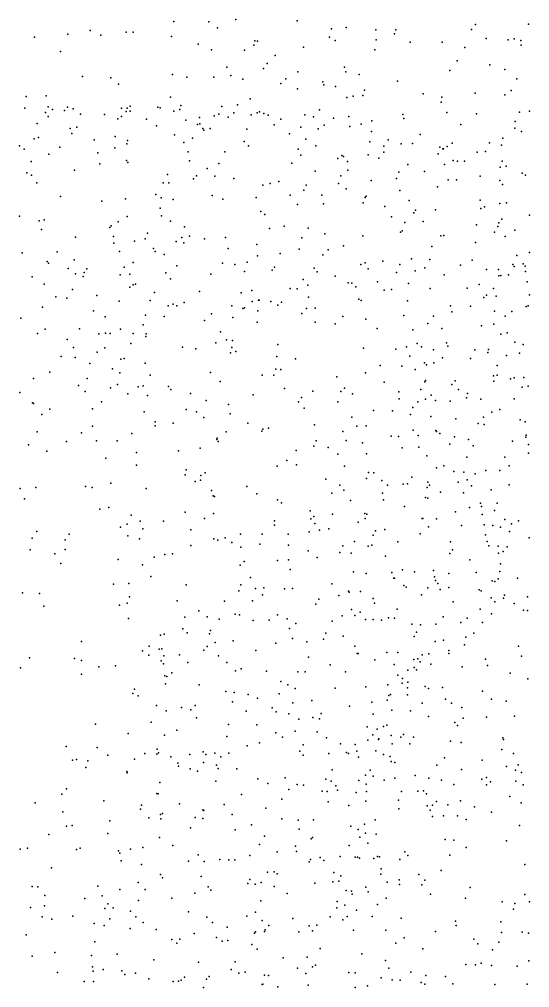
# Model space of a CAD drawing. Header units: metres. Extents: x -25 to 25, y -27.7 to 27.8.
# Drawn here: x -2.621 to -1.915, y -2.67 to -1.33 of the extents above; entities that cross this region are included whole.
import ezdxf

# ---------------------------------------------------------------- set-up
doc = ezdxf.new("R2010")
doc.units = ezdxf.units.M

msp = doc.modelspace()

# ---------------------------------------------------------------- linework, layer by layer
for p in [(-2.4073, -1.3327, 23.7516), (-2.3587, -1.3333, 4.2593), (-2.3214, -1.3297, 12.5237), (-2.2365, -1.3318, 27.7427), (-1.99, -1.337, 23.4927), (-1.9166, -1.3365, 13.2199), (-2.5539, -1.3502, 12.2803), (-2.5229, -1.3452, 11.0322), (-2.5082, -1.3515, -14.6341), (-2.4731, -1.3474, 23.8109), (-2.4636, -1.3474, -5.263), (-2.4104, -1.3532, 2.1156), (-2.3469, -1.3413, 27.808), (-2.1891, -1.3428, 12.7426), (-2.1689, -1.3409, -11.3046), (-2.1277, -1.3442, -11.3649), (-2.1019, -1.3495, 27.6407), (-2.1001, -1.3443, 3.845), (-1.9955, -1.3435, -4.9152), (-2.6001, -1.3543, -5.2934), (-2.3737, -1.3638, 10.9071), (-2.2967, -1.3653, -10.5632), (-2.2951, -1.3594, 23.6755), (-2.2914, -1.3599, 10.8381), (-2.192, -1.3542, -10.3098), (-2.1838, -1.3589, 23.616), (-2.1273, -1.358, 10.7134), (-2.0801, -1.3614, 23.5478), (-2.0359, -1.3611, -10.0831), (-1.975, -1.356, 27.573), (-1.9448, -1.3578, -14.5659), (-1.9361, -1.3565, 2.8684), (-1.9269, -1.3589, -11.5826), (-1.9267, -1.3654, -9.3821), (-2.564, -1.3741, -9.5059), (-2.355, -1.3718, -5.2497), (-2.3095, -1.3724, -10.6379), (-2.2669, -1.3798, -10.4338), (-2.2279, -1.3684, -5.1512), (-2.1292, -1.3717, -10.2043), (-2.0044, -1.3687, -9.3696), (-2.278, -1.3906, -9.4083), (-2.0154, -1.387, 13.0965), (-1.9698, -1.3924, -11.5249), (-2.4092, -1.4059, -9.4385), (-2.3341, -1.3958, -10.8267), (-2.283, -1.3978, -11.0423), (-2.2357, -1.4023, 12.6142), (-2.1713, -1.3957, -9.375), (-2.1692, -1.4021, 2.2811), (-2.1508, -1.4059, -5.1173), (-2.0254, -1.4003, -11.4626), (-1.9493, -1.3989, -4.9061), (-2.5336, -1.4087, 23.8589), (-2.4943, -1.4104, -5.3316), (-2.4839, -1.4193, 27.856), (-2.3892, -1.4099, -5.3088), (-2.3517, -1.4098, -10.7433), (-2.3286, -1.4072, -10.901), (-2.3118, -1.4125, 4.1166), (-2.2591, -1.4183, -10.3512), (-2.2524, -1.4121, -5.2041), (-2.2012, -1.416, 10.7789), (-2.0978, -1.4151, 12.9123), (-1.9327, -1.4119, 27.5178), (-2.2359, -1.4259, -11.1612), (-2.1996, -1.4204, 4.4105), (-2.1834, -1.4228, 12.6837), (-2.1432, -1.4275, -14.6138), (-2.062, -1.4328, -11.4058), (-1.9904, -1.4317, 2.4766), (-1.9406, -1.4283, 4.6852), (-2.6114, -1.4364, 11.2046), (-2.5841, -1.4357, 12.1886), (-2.4117, -1.4375, 10.9759), (-2.3014, -1.4396, -10.4207), (-2.1679, -1.4377, 27.6386), (-2.1592, -1.436, -10.1753), (-2.1458, -1.435, 12.7776), (-2.0374, -1.4444, 23.9716), (-2.0364, -1.4372, -5.014), (-1.9491, -1.4342, 13.1321), (-2.6134, -1.4527, -3.8747), (-2.585, -1.4586, -3.9799), (-2.5811, -1.4509, 27.8943), (-2.575, -1.4543, -3.6985), (-2.5585, -1.4558, -3.6101), (-2.5545, -1.4514, -3.8263), (-2.5464, -1.4535, 11.1157), (-2.4797, -1.4527, -3.6166), (-2.473, -1.457, -3.9084), (-2.4717, -1.4528, -3.816), (-2.4679, -1.4496, -9.4524), (-2.4678, -1.4566, 12.2879), (-2.4295, -1.4511, -3.7423), (-2.4261, -1.4523, -3.556), (-2.4074, -1.4568, -3.8785), (-2.3988, -1.4542, -3.4486), (-2.3976, -1.449, -3.6657), (-2.341, -1.4505, 12.4173), (-2.3242, -1.4591, 27.7395), (-2.3192, -1.4481, 23.7305), (-2.2918, -1.4591, -3.6883), (-2.2888, -1.4575, -3.5874), (-2.2827, -1.4599, -3.4591), (-2.2055, -1.4547, -10.2263), (-2.0296, -1.4585, 23.5987), (-1.9886, -1.4602, -9.9539), (-1.929, -1.4581, -9.9046), (-1.9149, -1.4569, -11.5404), (-2.581, -1.4642, -4.0655), (-2.5365, -1.461, -3.503), (-2.5033, -1.4615, -23.3822), (-2.4849, -1.4672, -4.0267), (-2.4797, -1.4639, -3.4033), (-2.445, -1.4676, -3.3296), (-2.3908, -1.4692, 23.7883), (-2.3719, -1.4656, -3.3147), (-2.3515, -1.4631, 10.9231), (-2.3448, -1.4607, -10.5027), (-2.332, -1.4652, -3.864), (-2.3003, -1.4616, -3.7746), (-2.2767, -1.4623, -21.0068), (-2.259, -1.4678, -3.3586), (-2.226, -1.4618, 4.2583), (-2.214, -1.4645, -3.4342), (-2.1861, -1.4665, -3.5262), (-2.1652, -1.464, 4.0523), (-2.1331, -1.4699, 10.7377), (-2.0903, -1.4615, -9.3565), (-2.0891, -1.4668, -20.9059), (-1.9349, -1.4711, 10.5538), (-2.5964, -1.4739, -3.3986), (-2.5509, -1.4806, -5.3744), (-2.5415, -1.4791, -3.295), (-2.4311, -1.4771, -4.0792), (-2.3747, -1.4753, -3.2102), (-2.3715, -1.4743, -4.0005), (-2.3669, -1.4805, -10.586), (-2.3658, -1.483, -5.323), (-2.3571, -1.4808, -10.9018), (-2.3063, -1.4816, -3.1939), (-2.2683, -1.4756, -10.2998), (-2.2314, -1.4789, 23.914), (-2.2076, -1.4812, -3.8372), (-2.1993, -1.476, -11.2136), (-2.1638, -1.478, -3.7155), (-2.148, -1.4748, -3.4117), (-2.1335, -1.4847, -3.3266), (-2.0103, -1.4754, -11.4435), (-1.9356, -1.4802, 23.5685), (-1.9262, -1.4848, 27.4634), (-2.6004, -1.4952, -4.2249), (-2.5946, -1.4933, 23.8263), (-2.5486, -1.4878, -4.1716), (-2.5174, -1.4965, 12.2131), (-2.4883, -1.492, -3.1531), (-2.4714, -1.4975, -4.187), (-2.4063, -1.4893, -9.4215), (-2.3933, -1.5003, -3.0454), (-2.3815, -1.4941, -10.6658), (-2.31, -1.4986, -3.0935), (-2.2471, -1.4879, 12.5269), (-2.2248, -1.4953, -3.9663), (-2.1359, -1.499, -3.8435), (-2.1106, -1.4962, -3.2433), (-2.0663, -1.4891, 27.5373), (-1.9521, -1.494, -4.9407), (-2.6206, -1.5045, 12.0589), (-2.6144, -1.5091, -3.1161), (-2.565, -1.5064, 11.2002), (-2.4888, -1.5077, 11.0872), (-2.4723, -1.5019, -3.0805), (-2.3873, -1.5131, -10.7859), (-2.3367, -1.5129, -10.9948), (-2.3037, -1.5047, -5.2772), (-2.235, -1.5092, 23.7163), (-2.2109, -1.5046, -3.0927), (-2.1167, -1.5051, -10.0703), (-2.1167, -1.5133, 23.659), (-2.0927, -1.5019, -5.0707), (-2.0768, -1.5017, 12.8547), (-2.0392, -1.5064, 12.9315), (-2.0352, -1.5087, -3.6748), (-2.0342, -1.5088, -5.0046), (-2.0288, -1.5056, -3.3531), (-2.022, -1.5011, -3.4802), (-1.9877, -1.5136, -3.5517), (-1.976, -1.5125, -3.4121), (-1.9706, -1.5007, -16.6953), (-1.954, -1.5038, -11.49), (-2.6048, -1.5265, 17.9119), (-2.5801, -1.5162, -9.4787), (-2.5126, -1.5145, 27.8261), (-2.4726, -1.5249, -2.9558), (-2.3857, -1.5254, -2.9332), (-2.2313, -1.5177, -27.3341), (-2.1802, -1.5221, -10.1479), (-2.1749, -1.5182, -4.0422), (-2.1726, -1.5193, 12.6066), (-2.1669, -1.5265, -3.0002), (-2.1382, -1.517, -11.3076), (-2.1234, -1.5218, -3.0937), (-2.0414, -1.5158, -9.3527), (-2.0209, -1.5251, -3.7633), (-2.0147, -1.5259, 10.6289), (-2.0052, -1.5258, 27.4708), (-1.9528, -1.5259, 13.0505), (-2.5445, -1.5382, -4.332), (-2.5096, -1.5296, 23.8579), (-2.471, -1.528, -5.3675), (-2.3613, -1.5362, -10.459), (-2.3449, -1.5292, -4.248), (-2.2438, -1.5287, -4.1579), (-2.2119, -1.5396, -5.1915), (-2.1667, -1.5383, -4.1222), (-2.0833, -1.5307, -16.157), (-2.0603, -1.5401, -11.379), (-2.0329, -1.5305, -3.1586), (-1.9558, -1.5344, -9.8921), (-1.9474, -1.533, -3.2994), (-2.6108, -1.5422, 1.7681), (-2.6043, -1.5454, -2.9), (-2.4162, -1.5442, -10.7293), (-2.38, -1.5506, -4.3276), (-2.3757, -1.5461, -10.9365), (-2.3507, -1.5468, 12.3449), (-2.3243, -1.5501, -14.7511), (-2.262, -1.5541, -2.8877), (-2.1762, -1.5463, 27.5637), (-2.1341, -1.5528, -5.1096), (-2.0992, -1.55, -4.0596), (-2.096, -1.5412, -3.0307), (-2.0277, -1.5516, -9.9543), (-2.016, -1.5516, -14.7259), (-1.9835, -1.5465, 4.3397), (-1.9561, -1.5526, -3.7835), (-1.9253, -1.5425, -3.5893), (-1.9205, -1.5451, 4.0661), (-2.597, -1.5559, 27.8446), (-2.4219, -1.5561, 12.2634), (-2.4141, -1.556, -27.2299), (-2.2843, -1.5591, -11.1223), (-2.2738, -1.557, -4.2953), (-2.2272, -1.5659, 12.488), (-2.224, -1.559, -11.2026), (-2.1792, -1.5569, -4.2158), (-2.1687, -1.5642, 2.1118), (-2.0943, -1.5667, 27.4894), (-2.0422, -1.5613, -4.007), (-1.9524, -1.5584, -3.1323), (-2.564, -1.5746, -2.768), (-2.474, -1.578, -2.7453), (-2.4323, -1.5719, 23.8727), (-2.4248, -1.5765, -4.3848), (-2.4082, -1.5789, -10.5353), (-2.3543, -1.5736, 27.6895), (-2.3394, -1.5784, -11.0325), (-2.2933, -1.5762, -9.3436), (-2.2462, -1.5729, -10.2048), (-2.2025, -1.5731, -2.8428), (-2.1427, -1.5764, -10.067), (-2.1413, -1.5745, -9.316), (-2.0817, -1.5805, -2.911), (-1.9835, -1.58, -3.0006), (-2.5067, -1.5814, -9.4291), (-2.4263, -1.5909, 11.0729), (-2.2363, -1.5859, -2.7822), (-2.2, -1.5851, -4.3201), (-2.1452, -1.5838, -4.2735), (-2.1153, -1.5887, -16.5007), (-2.073, -1.5937, 12.7447), (-2.0453, -1.5931, -4.1515), (-1.9826, -1.5913, -4.9717), (-1.9774, -1.5893, 12.9353), (-1.9561, -1.5843, 2.2841), (-1.947, -1.5834, -3.9233), (-2.621, -1.6022, -9.4639), (-2.5866, -1.6071, 11.9672), (-2.4717, -1.6026, -4.4382), (-2.4241, -1.6015, -10.8357), (-2.287, -1.5954, 12.3845), (-2.2811, -1.5998, 10.901), (-2.106, -1.603, -2.8318), (-2.0752, -1.5976, -9.3308), (-1.9536, -1.6063, 24.0057), (-1.915, -1.6007, 10.5447), (-2.5937, -1.6087, -2.6525), (-2.5904, -1.6206, 11.4085), (-2.4956, -1.6177, 12.0997), (-2.4939, -1.6156, 17.8245), (-2.4843, -1.6099, -2.643), (-2.4117, -1.6091, -2.6383), (-2.3926, -1.617, -9.378), (-2.275, -1.619, 27.5919), (-2.2548, -1.6158, -2.6855), (-2.2215, -1.6187, -4.4062), (-2.0875, -1.611, 23.6917), (-2.0622, -1.6095, -4.2514), (-1.9883, -1.614, -22.5838), (-1.9587, -1.6165, -9.3479), (-1.9577, -1.6111, 23.6473), (-2.5431, -1.631, -2.5723), (-2.4908, -1.6302, -5.3889), (-2.447, -1.6334, -4.4973), (-2.4438, -1.6257, 17.9887), (-2.3962, -1.6314, 23.835), (-2.3856, -1.6297, -5.3558), (-2.3646, -1.6334, -4.4839), (-2.3358, -1.6316, -10.2922), (-2.2299, -1.6318, -9.2968), (-2.1984, -1.6263, 10.8242), (-2.1455, -1.6293, -4.3931), (-2.0934, -1.6242, -4.3338), (-2.0911, -1.6222, -9.9884), (-2.0376, -1.6291, -2.8382), (-2.0335, -1.629, -9.9254), (-1.9633, -1.6244, -4.1549), (-1.9488, -1.6304, -2.9224), (-1.9355, -1.6215, -11.465), (-2.4905, -1.6392, 11.2097), (-2.4618, -1.6367, -10.6737), (-2.4353, -1.6468, -10.4998), (-2.4038, -1.637, -2.545), (-2.3936, -1.6391, -10.9805), (-2.3321, -1.647, 12.2767), (-2.2923, -1.6412, -11.1505), (-2.2337, -1.6478, -2.6181), (-2.1725, -1.6433, -2.6675), (-2.0501, -1.644, -11.369), (-1.9897, -1.6383, -4.2601), (-2.6169, -1.653, 11.5965), (-2.5685, -1.6512, -4.5282), (-2.4826, -1.6508, 1.891), (-2.4331, -1.6508, -10.9023), (-2.4208, -1.6552, 12.1542), (-2.2915, -1.657, -4.5152), (-2.2599, -1.6536, -10.1709), (-2.201, -1.6555, 27.5009), (-2.1938, -1.6484, -4.4719), (-2.0785, -1.6609, -4.4337), (-1.9324, -1.6563, 5.6019), (-1.915, -1.6524, 12.4614), (-2.5824, -1.6648, 11.8358), (-2.5808, -1.6673, -2.4089), (-2.5535, -1.6744, 23.8816), (-2.545, -1.6624, 11.3362), (-2.4758, -1.6726, -9.3876), (-2.4633, -1.6662, -4.5619), (-2.403, -1.6707, -2.3759), (-2.3398, -1.6671, 27.6182), (-2.3229, -1.6688, -9.325), (-2.3056, -1.6657, -2.4871), (-2.2678, -1.6726, -5.1818), (-2.2129, -1.6739, -2.5158), (-2.1483, -1.6688, -4.5327), (-2.1426, -1.6666, -5.0654), (-2.1383, -1.6747, -14.8892), (-2.1181, -1.6641, 27.4129), (-2.0946, -1.6687, -2.666), (-2.0598, -1.6737, -4.514), (-2.0531, -1.6618, 12.6352), (-2.0106, -1.6699, 12.7156), (-1.9944, -1.6629, -9.865), (-1.9382, -1.6688, -4.3508), (-1.9361, -1.6715, -4.9282), (-1.9238, -1.6678, 12.8872), (-1.9211, -1.6714, -9.4101), (-2.6035, -1.6859, -4.5813), (-2.5435, -1.6817, -9.4071), (-2.5325, -1.6856, 27.744), (-2.5311, -1.68, -2.3288), (-2.5275, -1.6751, 11.9429), (-2.4817, -1.683, 12.0209), (-2.468, -1.6822, -10.6003), (-2.4184, -1.6805, 27.6655), (-2.3559, -1.6821, -4.5977), (-2.3093, -1.6788, -2.4005), (-2.2712, -1.6768, 1.9665), (-2.2088, -1.6791, 12.3822), (-2.1841, -1.6852, -11.2682), (-2.0991, -1.6799, -11.3325), (-2.0733, -1.6776, -4.9658), (-2.0332, -1.683, 10.6658), (-1.9746, -1.6757, -2.7684), (-1.9578, -1.676, -4.4502), (-1.9575, -1.6846, -4.8591), (-1.9547, -1.6843, 5.6813), (-1.944, -1.6834, 5.5008), (-1.9206, -1.6785, 5.8899), (-2.5865, -1.6963, -5.4059), (-2.4683, -1.7004, -5.3679), (-2.4637, -1.697, -2.2445), (-2.4602, -1.6961, -10.8467), (-2.4119, -1.6887, 11.1185), (-2.2281, -1.6896, -4.6253), (-2.2218, -1.6973, 23.7824), (-2.1661, -1.6942, -20.9039), (-2.1611, -1.6948, -2.4726), (-2.1553, -1.6999, -4.9387), (-2.1253, -1.6928, 10.7655), (-2.0825, -1.6951, -4.6417), (-2.0014, -1.7015, -4.7787), (-1.9847, -1.6967, -4.6526), (-1.9183, -1.6928, -4.531), (-2.5707, -1.7137, 11.6886), (-2.5474, -1.7034, -4.6289), (-2.5137, -1.712, -2.1727), (-2.434, -1.7076, -5.3035), (-2.3719, -1.7061, -2.2202), (-2.314, -1.7083, -4.675), (-2.2993, -1.7047, -5.1044), (-2.2464, -1.7023, -2.3367), (-2.2366, -1.7028, 10.8781), (-2.2207, -1.7143, -4.7777), (-2.116, -1.7043, -4.8714), (-2.106, -1.7035, -4.7503), (-2.0524, -1.702, -2.6023), (-1.9781, -1.7145, -22.2223), (-1.9748, -1.7113, -9.3696), (-1.9648, -1.7021, 5.7571), (-1.9612, -1.7129, 5.4354), (-1.9151, -1.7107, -4.7102), (-2.5891, -1.7281, -2.1251), (-2.5551, -1.7157, -14.906), (-2.4829, -1.7197, -4.6778), (-2.4401, -1.7188, -10.9394), (-2.4152, -1.7259, 23.8519), (-2.408, -1.7239, -10.4083), (-2.4031, -1.726, -2.1278), (-2.3931, -1.7216, -4.7109), (-2.3272, -1.7261, -5.0379), (-2.2989, -1.7202, -10.2103), (-2.2901, -1.7181, 12.2341), (-2.2893, -1.7181, -4.7431), (-2.273, -1.7202, -11.1874), (-2.2632, -1.7254, -4.8417), (-2.2583, -1.7212, -2.261), (-2.1513, -1.7167, -9.2526), (-2.1482, -1.7186, -2.372), (-2.0839, -1.7194, -9.9415), (-2.0246, -1.7262, -22.9624), (-1.9969, -1.7266, 5.6106), (-1.9195, -1.7272, 13.1757), (-1.9169, -1.7261, 10.5621), (-2.5185, -1.733, 11.4096), (-2.5021, -1.7413, 11.845), (-2.4464, -1.7389, -9.339), (-2.4205, -1.7411, -4.7748), (-2.3553, -1.7373, -4.8242), (-2.3118, -1.7297, -2.1724), (-2.3095, -1.7288, -9.2773), (-2.2908, -1.7329, -4.9187), (-2.2299, -1.7365, -9.2447), (-2.2237, -1.7296, 23.9677), (-2.2119, -1.7295, 12.3113), (-2.1736, -1.7409, -10.0302), (-2.0888, -1.7395, -2.4147), (-2.0481, -1.7402, -15.7682), (-2.0224, -1.7344, -2.5315), (-1.9635, -1.7335, 5.8994), (-1.9489, -1.7405, 23.6938), (-1.9394, -1.7339, 5.3286), (-2.619, -1.7432, -9.4031), (-2.4496, -1.7524, -5.1985), (-2.365, -1.7465, -4.9687), (-2.3255, -1.7421, 12.1548), (-2.2918, -1.7486, 27.494), (-2.2117, -1.7487, 27.4207), (-2.1838, -1.751, -2.1958), (-2.1414, -1.7445, 23.7702), (-2.0559, -1.7507, -15.17), (-1.9816, -1.7539, -9.8023), (-1.9643, -1.7515, 27.3282), (-2.5959, -1.7646, 27.7026), (-2.5855, -1.7582, -4.6955), (-2.5379, -1.7581, -2.0662), (-2.5112, -1.7647, -4.7747), (-2.5016, -1.7638, -5.2819), (-2.4954, -1.7644, -10.6856), (-2.4811, -1.7584, -10.819), (-2.4635, -1.7644, 11.2968), (-2.4457, -1.7649, -5.1199), (-2.3427, -1.762, -10.2633), (-2.1259, -1.7575, 27.332), (-2.0767, -1.7592, 12.4239), (-2.0366, -1.7576, 12.9826), (-1.9546, -1.7652, -2.5148), (-1.9461, -1.7636, 6.0771), (-2.5549, -1.7728, -5.3379), (-2.4669, -1.7784, -10.8895), (-2.4458, -1.7687, 11.91), (-2.3493, -1.7774, 12.0682), (-2.3342, -1.7731, 11.0514), (-2.3262, -1.7741, -23.6444), (-2.2632, -1.7797, -27.2186), (-2.0703, -1.7782, -2.286), (-2.0301, -1.7773, 10.6745), (-2.028, -1.782, -9.8601), (-1.9354, -1.7762, 12.6125), (-1.9239, -1.7797, 5.2339), (-2.5461, -1.7838, 23.8856), (-2.5133, -1.7901, -9.3407), (-2.5026, -1.7842, 18.2731), (-2.3953, -1.7834, 11.18), (-2.3766, -1.7857, -9.2697), (-2.3289, -1.791, 18.1917), (-2.327, -1.7838, -2.0443), (-2.3215, -1.7893, -11.1479), (-2.1448, -1.7848, 12.3138), (-2.1, -1.7862, -2.2108), (-2.0853, -1.7829, -11.3442), (-2.0646, -1.7827, 23.9938), (-2.0481, -1.7871, 5.6174), (-1.9908, -1.7872, -2.3997), (-1.9726, -1.7908, 5.2876), (-1.9719, -1.7865, -11.4095), (-1.9469, -1.7949, -9.48), (-1.9289, -1.7914, 6.2298), (-2.5631, -1.7964, -1.9858), (-2.544, -1.7976, -4.8296), (-2.5237, -1.8057, -5.2042), (-2.4805, -1.7999, 11.7743), (-2.4762, -1.799, -4.9996), (-2.4469, -1.8055, -10.9636), (-2.2649, -1.7962, 10.9454), (-2.2389, -1.7993, -2.0578), (-2.0805, -1.7957, -15.3825), (-2.0605, -1.8049, 13.1667), (-2.0577, -1.8078, 5.7383), (-2.0473, -1.8052, 27.279), (-2.0355, -1.7979, 5.4425), (-1.9965, -1.7989, 5.9946), (-1.9598, -1.8086, 6.1463), (-2.5789, -1.8177, -5.2718), (-2.4921, -1.8133, 11.5449), (-2.4818, -1.8187, 1.8123), (-2.4401, -1.8221, 23.8685), (-2.3566, -1.8182, -1.9646), (-2.285, -1.8221, -1.996), (-2.2691, -1.822, 23.8375), (-2.2661, -1.8139, 17.9243), (-2.2594, -1.814, -9.2245), (-2.142, -1.8187, -2.0923), (-2.1216, -1.8089, -9.9525), (-2.0917, -1.8097, -9.3346), (-2.0731, -1.814, 12.3521), (-1.9598, -1.8222, -19.7266), (-2.6015, -1.8266, -9.3562), (-2.5273, -1.8267, -4.9073), (-2.485, -1.8348, -1.9182), (-2.3432, -1.8306, 23.957), (-2.1819, -1.8244, 27.2952), (-2.1163, -1.8316, 23.7971), (-2.0598, -1.8313, 5.8557), (-2.0591, -1.8293, 12.6539), (-2.0227, -1.8348, -20.7126), (-2.0179, -1.8301, -2.2265), (-1.9648, -1.8231, -9.7341), (-1.9644, -1.8305, 12.4537), (-1.9412, -1.8272, -9.5702), (-1.9363, -1.8258, 12.263), (-1.9228, -1.8252, 23.7119), (-2.6204, -1.846, 27.6194), (-2.5391, -1.8363, -5.0416), (-2.5298, -1.8448, 27.5749), (-2.4949, -1.8394, -10.5497), (-2.4709, -1.8478, -10.4765), (-2.4566, -1.8383, 11.6803), (-2.4498, -1.8366, 27.5204), (-2.4146, -1.8378, 11.8407), (-2.4113, -1.8418, -1.9118), (-2.3842, -1.8476, 27.4414), (-2.254, -1.8405, -16.1435), (-2.2149, -1.8441, -11.2549), (-2.1761, -1.8447, -2.0168), (-2.171, -1.8399, 10.8436), (-2.16, -1.848, 12.2081), (-2.0957, -1.8453, 5.6499), (-2.0654, -1.842, 5.3911), (-2.0135, -1.8419, -9.8027), (-2.001, -1.8474, 5.2494), (-1.9254, -1.8385, 6.4418), (-1.9169, -1.8375, -2.3672), (-2.603, -1.8605, -4.8824), (-2.6014, -1.8613, -5.2064), (-2.5073, -1.8591, -10.7888), (-2.4435, -1.8501, 11.4085), (-2.3623, -1.8572, -9.2251), (-2.2977, -1.8495, 27.3442), (-2.2348, -1.8589, 12.0993), (-2.2306, -1.8529, -16.6427), (-2.1801, -1.8589, -10.0018), (-2.0953, -1.8548, 5.5084), (-2.0695, -1.859, -9.8804), (-2.0589, -1.8552, 1.9172), (-2.0511, -1.8496, -27.3098), (-2.0453, -1.8573, 6.0054), (-2.0247, -1.8582, 6.0753), (-2.0024, -1.8534, 23.7558), (-1.9826, -1.8554, -9.4726), (-1.9361, -1.855, 13.5317), (-2.5787, -1.8691, -4.9568), (-2.5198, -1.8687, -10.716), (-2.4485, -1.8729, -9.2463), (-2.39, -1.8696, -10.3095), (-2.3758, -1.8726, -11.0879), (-2.3314, -1.8628, -11.1498), (-2.3292, -1.8756, 11.0862), (-2.2271, -1.8679, -1.9535), (-2.1309, -1.8711, 12.8476), (-2.1047, -1.8716, 5.8153), (-2.0764, -1.8669, 5.9137), (-1.9673, -1.8731, 5.1482), (-1.9561, -1.8695, 10.6281), (-2.5899, -1.8767, -1.8554), (-2.4331, -1.8865, -10.3928), (-2.4083, -1.8887, 11.7293), (-2.3656, -1.8808, 11.1757), (-2.3047, -1.8884, -1.8877), (-2.1608, -1.8801, -23.5334), (-2.0797, -1.8766, 13.3598), (-2.0515, -1.8792, -2.0764), (-2.0172, -1.8824, -11.3703), (-1.9862, -1.8889, -9.7211), (-1.9789, -1.8803, -2.1447), (-1.928, -1.884, 12.0934), (-1.9212, -1.8866, -0.6307), (-2.5962, -1.9005, -9.3069), (-2.5352, -1.9019, 23.8916), (-2.5196, -1.8928, -9.2702), (-2.4333, -1.8922, 11.5856), (-2.3349, -1.9007, 11.8695), (-2.2853, -1.8997, 27.2541), (-2.2839, -1.8969, -10.123), (-2.2763, -1.8954, 11.0096), (-2.2124, -1.8909, -9.2043), (-2.1733, -1.8999, -15.6075), (-2.1538, -1.8925, 18.038), (-2.1413, -1.8923, -9.9468), (-2.0759, -1.898, -2.0099), (-2.0447, -1.8988, 10.7239), (-2.0436, -1.9, 12.4452), (-1.9778, -1.8904, -9.5729), (-2.5559, -1.9137, -23.8911), (-2.5141, -1.9131, 27.4766), (-2.4856, -1.9128, -10.8592), (-2.4652, -1.9029, -1.8159), (-2.3477, -1.9112, -10.225), (-2.3472, -1.9091, 23.8632), (-2.3457, -1.9139, -1.8302), (-2.2102, -1.9131, 1.8193), (-2.1687, -1.9124, 12.1034), (-2.1463, -1.9157, 5.5899), (-2.1063, -1.9065, 12.1697), (-2.0963, -1.9068, 5.3401), (-2.0691, -1.9056, -9.3696), (-2.0393, -1.9028, 6.1517), (-2.0189, -1.9076, 6.2394), (-1.9995, -1.9113, 6.3161), (-1.9384, -1.9133, 5.068), (-1.9202, -1.9078, -21.7477), (-1.9199, -1.905, -0.8208), (-2.6084, -1.9183, -1.7816), (-2.5831, -1.9274, 1.7532), (-2.4588, -1.9293, 27.3791), (-2.4008, -1.9269, 11.3691), (-2.3707, -1.923, 11.249), (-2.2381, -1.9262, -11.2299), (-2.2133, -1.9203, 27.2131), (-2.1937, -1.9222, -1.8787), (-2.0912, -1.9224, 6.0403), (-2.0683, -1.9218, -22.6899), (-2.0252, -1.9177, -9.4452), (-1.9931, -1.9199, 27.2262), (-1.9166, -1.918, -0.4322), (-2.5015, -1.9371, -1.7583), (-2.251, -1.9401, -1.828), (-2.1803, -1.9316, 13.1443), (-2.1407, -1.9311, 5.5088), (-2.0572, -1.9335, -11.3427), (-2.002, -1.9356, 6.3883), (-1.9492, -1.9357, 6.5325), (-1.9163, -1.9301, 6.6575), (-2.4591, -1.9465, -10.4406), (-2.39, -1.9531, 27.2509), (-2.2644, -1.948, 11.9049), (-2.2374, -1.9463, -10.0489), (-2.1711, -1.9482, -9.2135), (-2.044, -1.9505, 23.8079), (-2.0336, -1.9476, -9.7323), (-2.0199, -1.9555, -9.5801), (-1.9757, -1.9538, 12.2221), (-1.9563, -1.9539, -0.728), (-1.9432, -1.9474, -2.0153), (-2.3916, -1.9601, 11.548), (-2.3775, -1.9691, -10.2761), (-2.3704, -1.9675, -15.2574), (-2.3698, -1.9608, -9.1953), (-2.3641, -1.9572, -26.9837), (-2.1971, -1.9661, 11.9901), (-2.1406, -1.9652, -1.8474), (-2.1377, -1.9567, 5.9565), (-2.1305, -1.9574, -9.9085), (-2.1193, -1.9678, -11.3063), (-2.0779, -1.9634, -9.79), (-2.0058, -1.9565, -1.9381), (-2.0012, -1.9668, -19.8766), (-1.9903, -1.9585, 5.0806), (-2.62, -1.9787, -1.6892), (-2.5984, -1.9773, 27.4261), (-2.5295, -1.9763, -1.7003), (-2.5201, -1.9773, -9.2051), (-2.4946, -1.9717, -10.5764), (-2.4457, -1.9787, 23.8961), (-2.3551, -1.9816, 11.6711), (-2.3062, -1.9763, 18.3633), (-2.1777, -1.9744, 5.753), (-2.1719, -1.9814, 5.8729), (-2.1114, -1.9745, 5.2769), (-2.09, -1.9731, 10.7974), (-2.0838, -1.9726, 6.2259), (-2.0569, -1.9776, 5.1675), (-2.0557, -1.9702, 17.906), (-2.0535, -1.9744, 6.3317), (-2.0139, -1.9701, -23.1426), (-1.9953, -1.9752, 6.4799), (-1.9683, -1.9808, -0.4958), (-1.9432, -1.9739, -0.3779), (-2.6137, -1.9933, -9.2403), (-2.353, -1.9892, 17.7197), (-2.351, -1.9899, -11.0929), (-2.2924, -1.9863, -10.1105), (-2.2638, -1.9945, 27.1551), (-2.1887, -1.9854, 5.6206), (-2.1629, -1.9956, 5.4379), (-2.1183, -1.9855, 17.7485), (-2.1171, -1.9944, 12.0272), (-2.0589, -1.9914, -9.4779), (-2.056, -1.9921, 12.0868), (-2.0384, -1.984, -1.8787), (-2.0064, -1.9851, 10.7125), (-2.5095, -2.0077, 18.4208), (-2.497, -2.0051, -10.6467), (-2.2582, -1.9986, -11.201), (-2.0882, -2.004, 27.17), (-1.9983, -2.005, -0.6103), (-1.9828, -1.9991, -11.3702), (-1.9815, -2.0036, -0.8019), (-1.9633, -2.0093, -0.8981), (-1.9596, -1.9993, -1.8963), (-2.4661, -2.0157, 27.2241), (-2.3915, -2.0115, -16.2314), (-2.3646, -2.0206, -1.6755), (-2.3522, -2.0133, 27.1673), (-2.2184, -2.01, -10.004), (-2.2179, -2.0209, 5.6934), (-2.2133, -2.0175, 5.8067), (-2.1875, -2.0145, 5.5013), (-2.1431, -2.0137, -20.8688), (-2.1427, -2.0206, 10.87), (-2.14, -2.0144, 23.8585), (-2.0637, -2.0204, 6.422), (-2.0628, -2.0206, -9.6975), (-2.044, -2.0208, 5.0928), (-2.0177, -2.011, 12.1675), (-1.9808, -2.0149, 12.0052), (-1.949, -2.022, -0.2394), (-2.481, -2.0323, -1.6444), (-2.4719, -2.0284, 17.8103), (-2.454, -2.0243, -10.9085), (-2.4501, -2.0349, -21.2713), (-2.4217, -2.0243, -10.3655), (-2.3837, -2.0359, 23.9001), (-2.2679, -2.0297, 12.9323), (-2.2678, -2.0235, 11.0451), (-2.212, -2.0275, -9.2203), (-2.1926, -2.0349, 6.0434), (-2.152, -2.0257, -9.2747), (-2.1155, -2.0354, 5.1967), (-2.0549, -2.0318, -1.8003), (-2.0093, -2.0301, -0.5442), (-1.9776, -2.029, -0.3394), (-1.9659, -2.03, 1.8413), (-1.9553, -2.0326, 4.9439), (-1.9399, -2.0277, -20.2833), (-1.9305, -2.0235, -0.1434), (-2.6035, -2.0477, 18.2871), (-2.597, -2.0382, 27.3069), (-2.5578, -2.0498, -1.614), (-2.5519, -2.0422, 24.0074), (-2.4711, -2.0446, -10.8385), (-2.4548, -2.0484, 1.7424), (-2.3519, -2.0485, 11.4581), (-2.3361, -2.0473, -10.1785), (-2.3149, -2.0423, 11.1305), (-2.2848, -2.0419, 1.749), (-2.2492, -2.0423, 11.8043), (-2.2202, -2.039, 5.938), (-2.2058, -2.0367, -1.7158), (-2.1316, -2.0434, -9.8732), (-2.128, -2.0375, -1.7543), (-2.0662, -2.0417, -19.6438), (-1.976, -2.043, 27.1892), (-1.9426, -2.0385, 6.6789), (-1.9154, -2.0473, 0.1498), (-2.5578, -2.0634, 27.2327), (-2.3836, -2.0577, -10.2874), (-2.3462, -2.0506, 11.3048), (-2.327, -2.0534, -15.9646), (-2.3145, -2.0599, -11.1278), (-2.2884, -2.0559, -1.6631), (-2.2488, -2.0572, 23.8843), (-2.1732, -2.0584, 5.3403), (-2.1573, -2.0524, 13.3838), (-2.1385, -2.0586, -9.3386), (-2.1333, -2.0574, 11.9247), (-2.0974, -2.0527, -27.0929), (-2.0242, -2.0525, -0.7253), (-1.9736, -2.0521, 6.6146), (-1.9715, -2.0584, -0.9653), (-1.9585, -2.0585, -1.8063), (-1.9461, -2.0594, -1.0561), (-2.606, -2.0639, -15.1371), (-2.572, -2.0695, -9.1696), (-2.4343, -2.074, 27.138), (-2.4199, -2.07, -1.6097), (-2.4092, -2.0691, -10.9884), (-2.2212, -2.0651, -11.2231), (-2.2091, -2.0743, -9.968), (-2.1777, -2.0673, 27.1183), (-2.1618, -2.0682, 6.2577), (-2.1145, -2.0727, -22.4596), (-2.0252, -2.0689, -0.8063), (-2.0216, -2.0637, -0.4359), (-1.9579, -2.0684, -0.0531), (-1.9513, -2.0661, 10.7004), (-2.5634, -2.0828, 23.9424), (-2.4844, -2.0773, -10.5565), (-2.4504, -2.0846, -10.4459), (-2.3154, -2.0852, 27.0812), (-2.3097, -2.0798, 23.9798), (-2.2636, -2.0785, -10.044), (-2.2488, -2.0775, 5.5686), (-1.9976, -2.0777, -0.2619), (-1.9554, -2.0832, 0.0938), (-2.4389, -2.1007, -10.911), (-2.3011, -2.1022, 12.7903), (-2.2462, -2.0908, -9.1987), (-2.1588, -2.0944, -11.2664), (-2.1409, -2.0965, 6.395), (-2.1056, -2.095, -23.5645), (-2.1027, -2.103, 13.5914), (-2.1019, -2.1029, -9.6073), (-2.091, -2.0913, 6.4827), (-2.074, -2.0943, 5.0551), (-2.0478, -2.0924, -0.5212), (-2.0465, -2.101, 11.955), (-2.0267, -2.0967, -0.3549), (-1.9888, -2.0952, 11.8702), (-1.9563, -2.0939, 4.8836), (-1.9317, -2.1029, 0.4358), (-2.4909, -2.1113, -1.5539), (-2.4697, -2.1104, -9.1554), (-2.3902, -2.1124, -26.7597), (-2.3147, -2.112, -1.594), (-2.2827, -2.1165, 13.1439), (-2.1884, -2.1109, -1.631), (-2.0889, -2.1129, 27.1217), (-2.0858, -2.1156, -16.8291), (-2.0557, -2.1163, -0.7394), (-2.0451, -2.1062, -11.322), (-2.0421, -2.1102, 23.8536), (-2.0268, -2.1161, 17.5897), (-1.9668, -2.1067, 0.2427), (-1.963, -2.1074, -11.3634), (-1.9583, -2.1041, -1.7269), (-2.6167, -2.1233, -9.1624), (-2.5932, -2.1242, 27.1729), (-2.4688, -2.1287, -10.7725), (-2.3172, -2.1206, 11.4886), (-2.2944, -2.1174, 11.5943), (-2.2845, -2.1262, 5.657), (-2.2541, -2.1176, 6.1599), (-2.243, -2.1175, 6.2429), (-2.1791, -2.1269, 18.4827), (-2.1655, -2.121, 5.2273), (-2.1648, -2.1222, -9.2977), (-2.1489, -2.1215, -9.799), (-2.0646, -2.1259, -1.6573), (-2.0386, -2.1185, -22.915), (-1.9846, -2.119, 0.1527), (-1.9818, -2.1203, -1.0459), (-1.968, -2.13, 27.1528), (-1.9497, -2.1263, 13.8895), (-1.918, -2.129, -1.5494), (-2.587, -2.1416, -1.5076), (-2.4824, -2.1403, 17.959), (-2.4718, -2.1374, -10.6703), (-2.4026, -2.1342, -10.3562), (-2.337, -2.1347, -9.1704), (-2.2984, -2.1345, 6.0795), (-2.2109, -2.139, -9.9105), (-2.2064, -2.1322, 6.3594), (-2.1316, -2.1312, 5.1165), (-2.1297, -2.1377, -9.5442), (-2.0206, -2.1356, -0.1866), (-1.9632, -2.1359, -1.1556), (-1.9511, -2.1305, -1.6219), (-1.9365, -2.1382, -1.3308), (-2.3919, -2.1569, -10.9583), (-2.3725, -2.1483, -15.6534), (-2.3611, -2.1566, -10.1774), (-2.3223, -2.1526, 23.9239), (-2.3162, -2.1536, 6.1676), (-2.2637, -2.1536, -1.556), (-2.1745, -2.155, 12.3521), (-2.1615, -2.1465, 10.9638), (-2.1566, -2.1545, 6.4808), (-2.1492, -2.1502, -9.3844), (-2.098, -2.1458, 10.8801), (-2.0346, -2.1563, 4.9349), (-1.9834, -2.146, 0.3786), (-1.9676, -2.1522, 0.4728), (-1.9235, -2.1471, 0.5761), (-1.9179, -2.1476, 6.7887), (-2.4699, -2.159, -1.5064), (-2.3445, -2.1596, 6.0027), (-2.2976, -2.1616, 6.2887), (-2.2753, -2.1613, 11.1915), (-2.2505, -2.1593, 11.1095), (-2.2385, -2.1656, -11.1684), (-2.188, -2.1626, 11.7489), (-2.1422, -2.1601, 23.8886), (-2.1312, -2.1601, -9.6378), (-2.1201, -2.1613, 12.1356), (-2.1101, -2.1579, 6.5392), (-2.102, -2.1583, 5.0419), (-2.078, -2.1668, -0.6103), (-2.0659, -2.1675, -1.5719), (-2.0445, -2.1667, 11.8852), (-2.01, -2.1645, 0.3125), (-2.0015, -2.1583, 23.9323), (-1.98, -2.1645, 11.9467), (-2.4258, -2.1819, 24.0029), (-2.4204, -2.1806, -9.1593), (-2.3946, -2.1731, -1.5026), (-2.3888, -2.1787, -10.2421), (-2.3581, -2.18, 6.238), (-2.3567, -2.1752, 6.0757), (-2.2474, -2.1727, 27.0545), (-2.1971, -2.1793, -9.2678), (-2.173, -2.1831, 5.173), (-2.0749, -2.1838, -0.4308), (-2.0713, -2.1776, -0.785), (-1.9919, -2.1792, -1.4928), (-2.5348, -2.1904, -1.4641), (-2.4414, -2.197, 1.695), (-2.35, -2.192, 5.8203), (-2.3252, -2.1898, -10.0585), (-2.2663, -2.1928, 11.5484), (-2.243, -2.1866, 5.3343), (-2.2232, -2.1909, 11.6498), (-2.2001, -2.1876, -9.8231), (-2.1567, -2.1969, -22.1552), (-2.0454, -2.1908, -0.0632), (-2.0341, -2.1887, -11.313), (-2.0051, -2.1952, 11.7245), (-2.0031, -2.1844, 23.8471), (-1.9303, -2.1972, 0.6765), (-2.4508, -2.2034, -10.5653), (-2.4418, -2.2097, -10.755), (-2.4274, -2.2012, 23.9562), (-2.424, -2.2008, -10.4421), (-2.4212, -2.2104, -10.8236), (-2.3992, -2.2089, 5.9832), (-2.3658, -2.2025, 5.8945), (-2.3609, -2.1977, 27.0388), (-2.3453, -2.2103, 6.3464), (-2.2936, -2.2032, -1.4788), (-2.1534, -2.2071, 27.065), (-2.1521, -2.2071, -9.4805), (-2.1127, -2.2057, 6.597), (-2.0973, -2.2058, -11.2667), (-2.0636, -2.2089, -0.1751), (-2.0546, -2.2079, 0.2645), (-2.0268, -2.2033, -1.3307), (-2.0268, -2.2071, 6.6974), (-2.6071, -2.2133, 27.1183), (-2.5447, -2.2141, -24.1837), (-2.5351, -2.2167, 27.0656), (-2.4881, -2.2241, -9.1661), (-2.4249, -2.2173, -16.7058), (-2.4216, -2.2216, 6.2018), (-2.388, -2.2196, -10.9003), (-2.3339, -2.2199, 5.6636), (-2.221, -2.2123, 23.9099), (-2.1907, -2.2231, -9.7342), (-2.1292, -2.2158, 17.6843), (-2.1025, -2.2225, -21.9158), (-2.0752, -2.2154, 4.9457), (-2.0698, -2.2145, 0.063), (-2.0665, -2.2189, 27.0826), (-2.0514, -2.2219, -20.2562), (-1.9759, -2.215, 0.6193), (-1.9733, -2.224, 6.7479), (-1.926, -2.2109, -11.3586), (-2.6196, -2.2269, 24.0044), (-2.5349, -2.2359, 23.9792), (-2.5111, -2.2259, -15.4372), (-2.41, -2.2342, -10.3271), (-2.3219, -2.231, 6.4415), (-2.3143, -2.2284, -11.0376), (-2.2789, -2.2316, -9.2115), (-2.2356, -2.2327, 5.2587), (-2.2256, -2.2325, 6.5191), (-2.1695, -2.2324, -9.403), (-2.0971, -2.237, -0.7038), (-2.0835, -2.2304, 0.1524), (-2.0748, -2.2267, -20.7387), (-2.0713, -2.2299, 1.7233), (-2.0081, -2.2255, 0.5542), (-1.9418, -2.2344, 10.7785), (-2.4195, -2.2383, -1.4309), (-2.4187, -2.2494, 18.1568), (-2.4168, -2.2391, 6.2886), (-2.3721, -2.2507, -10.1256), (-2.2593, -2.2461, -11.0941), (-2.2493, -2.2506, 11.4443), (-2.1112, -2.2507, -1.3625), (-2.0913, -2.2482, -0.2622), (-2.0906, -2.242, 0.0014), (-2.0833, -2.2468, 6.6788), (-1.9175, -2.2425, 23.7969), (-2.4639, -2.2627, 27.0308), (-2.4617, -2.2566, 6.1043), (-2.3351, -2.2596, 23.9641), (-2.3237, -2.2614, 12.5156), (-2.3045, -2.2641, 5.3904), (-2.2614, -2.2629, -9.8332), (-2.2394, -2.2555, 1.6712), (-2.1841, -2.2551, -1.4237), (-2.1416, -2.2534, 23.9032), (-2.1075, -2.2638, 0.2332), (-2.0841, -2.2548, 0.3748), (-2.0837, -2.2643, -0.941), (-2.0596, -2.2531, 13.8377), (-2.0547, -2.2556, -1.0729), (-2.0357, -2.2542, -1.1602), (-1.9801, -2.2592, -11.328), (-2.4568, -2.2656, 5.9749), (-2.3261, -2.2739, -9.965), (-2.2915, -2.2691, 27.0233), (-2.2426, -2.2756, 17.8217), (-2.2165, -2.2723, 11.5244), (-2.1334, -2.2747, 11.9359), (-2.1122, -2.2719, -26.767), (-2.1096, -2.2655, -0.6401), (-2.0638, -2.2758, 0.5265), (-2.0314, -2.2706, 0.609), (-2.0232, -2.2758, 6.7415), (-1.9677, -2.2703, 11.5408), (-1.9476, -2.2734, -16.8867), (-2.4313, -2.2792, -10.5942), (-2.4178, -2.2866, -10.7048), (-2.3965, -2.2821, 5.736), (-2.3837, -2.2852, -10.8337), (-2.3775, -2.2794, 27.02), (-2.3071, -2.2868, 6.5231), (-2.2713, -2.2822, -1.3821), (-2.2657, -2.2878, 18.4534), (-2.248, -2.2909, -9.2818), (-2.2032, -2.2901, 6.6065), (-2.1642, -2.28, 11.0884), (-2.1314, -2.2911, 0.0683), (-2.1057, -2.2858, -0.7856), (-2.0799, -2.2867, -1.2166), (-2.0086, -2.282, 27.0718), (-2.4384, -2.3022, 5.7938), (-2.3757, -2.2964, 6.4842), (-2.2345, -2.2979, 23.9823), (-2.2149, -2.296, 12.106), (-2.2058, -2.2978, -9.5989), (-2.0548, -2.2942, 4.8553), (-2.0184, -2.3029, 10.9095), (-2.0068, -2.2967, 0.7059), (-1.9744, -2.2951, 4.7432), (-1.9359, -2.2941, 11.8373), (-2.5156, -2.3051, 6.1996), (-2.4704, -2.3178, 6.3656), (-2.4033, -2.3131, -9.1722), (-2.3316, -2.3053, -10.9681), (-2.2926, -2.3058, 5.3045), (-2.266, -2.317, -26.5701), (-2.2393, -2.3145, -9.6897), (-2.2088, -2.3157, 11.3089), (-2.1398, -2.3085, -0.0115), (-2.1261, -2.312, -0.244), (-2.1171, -2.3084, 4.9312), (-2.1123, -2.3062, 13.6889), (-2.0145, -2.307, 18.4923), (-2.4202, -2.3203, -10.3657), (-2.3337, -2.3221, 18.263), (-2.2888, -2.331, -9.787), (-2.2569, -2.3228, 5.2078), (-2.196, -2.3239, -9.4634), (-2.1387, -2.327, -0.1268), (-2.1319, -2.32, 0.4145), (-2.124, -2.3261, -0.4972), (-2.1238, -2.3252, -0.5702), (-2.1065, -2.3205, 6.7097), (-2.0932, -2.3229, -1.028), (-2.0895, -2.3191, 27.0429), (-2.0754, -2.3228, 23.9366), (-2.0245, -2.3287, -11.2751), (-2.0097, -2.3305, 11.7426), (-1.9522, -2.3241, -11.3287), (-1.951, -2.3262, -23.3345), (-2.5563, -2.336, 27.0286), (-2.5132, -2.3374, -26.4368), (-2.4303, -2.3397, -10.5448), (-2.4283, -2.3446, 5.7035), (-2.3665, -2.3435, 5.5202), (-2.3058, -2.3348, 6.576), (-2.2327, -2.3423, -1.2999), (-2.2281, -2.3334, -9.372), (-2.1766, -2.3321, 11.2288), (-2.1683, -2.3444, 11.461), (-2.1563, -2.333, 0.1473), (-2.1538, -2.3425, 0.3258), (-2.1276, -2.3419, -0.6897), (-2.105, -2.3324, 11.619), (-2.0808, -2.332, 11.042), (-1.9535, -2.34, 4.125), (-2.5473, -2.355, 6.2538), (-2.542, -2.3537, 6.1001), (-2.5264, -2.3557, 5.9813), (-2.4988, -2.3478, -1.3207), (-2.4615, -2.3535, -9.1684), (-2.4475, -2.3454, 24.0018), (-2.4306, -2.3466, 6.4797), (-2.4113, -2.3504, -10.1572), (-2.3852, -2.3471, -10.7655), (-2.3663, -2.358, -10.8326), (-2.3628, -2.3471, -1.3216), (-2.3504, -2.3453, -10.9059), (-2.3423, -2.3503, -9.8936), (-2.3312, -2.3453, 23.9895), (-2.2285, -2.3477, 5.1341), (-2.1927, -2.3456, -22.4059), (-2.1657, -2.3457, 0.228), (-2.1519, -2.3505, -1.1767), (-2.1171, -2.3468, -0.8589), (-2.1077, -2.3499, -0.9575), (-2.1066, -2.3568, 0.5694), (-2.1016, -2.358, 4.8753), (-2.0328, -2.3517, 17.6639), (-1.9808, -2.355, 3.9258), (-1.9372, -2.3457, 3.7857), (-2.5289, -2.3651, 6.3219), (-2.4722, -2.3704, 26.9985), (-2.4019, -2.3589, 5.6121), (-2.4008, -2.3633, 24.0206), (-2.3845, -2.3667, -10.0055), (-2.3744, -2.3699, 6.5585), (-2.3484, -2.3617, 12.3991), (-2.346, -2.3665, -9.2109), (-2.3202, -2.3667, -23.99), (-2.1881, -2.3681, 6.6846), (-2.1356, -2.3687, -0.3565), (-2.0431, -2.3619, 0.7317), (-2.009, -2.3676, 10.9954), (-1.9471, -2.3638, 10.9088), (-1.9345, -2.3686, 23.7922), (-1.9306, -2.3612, 4.5597), (-2.4716, -2.3723, 5.7737), (-2.349, -2.3838, 13.1345), (-2.2912, -2.3807, 26.9889), (-2.2532, -2.3794, -9.5972), (-2.1968, -2.3812, 5.0671), (-2.1897, -2.3837, 13.4016), (-2.1512, -2.3829, -0.2171), (-2.1422, -2.3756, -11.1688), (-2.1313, -2.377, -0.6235), (-2.1162, -2.3825, 1.671), (-2.1013, -2.3797, 6.754), (-2.0734, -2.3761, -11.227), (-2.0545, -2.3798, -26.5622), (-2.037, -2.3827, 11.6269), (-1.981, -2.3812, 4.2351), (-1.9744, -2.3787, 0.8711), (-1.9689, -2.385, -23.1255), (-1.9339, -2.3838, 0.9404), (-1.926, -2.372, 4.4564), (-2.5558, -2.3944, -16.4249), (-2.4266, -2.3856, -16.8477), (-2.2771, -2.3871, -9.6796), (-2.2481, -2.3956, -1.1893), (-2.2366, -2.3883, -9.5), (-2.2278, -2.3892, -11.058), (-2.2022, -2.3975, 23.9281), (-2.1951, -2.3984, 0.1227), (-2.1833, -2.3905, 11.8164), (-2.181, -2.3963, -0.0159), (-2.1409, -2.3881, 4.9482), (-2.1408, -2.3983, 11.3431), (-2.0922, -2.398, 11.5075), (-2.0695, -2.3977, -20.3955), (-2.0617, -2.3972, 4.7929), (-2.0198, -2.3887, 6.8078), (-1.9744, -2.3889, -11.3019), (-1.924, -2.3888, 27.0412), (-2.5624, -2.4021, -1.2627), (-2.5039, -2.4109, -9.172), (-2.4309, -2.4009, -1.2667), (-2.4291, -2.4015, -10.5039), (-2.3138, -2.4024, 5.2899), (-2.2576, -2.409, -9.3832), (-2.1549, -2.3994, 27.0046), (-2.1417, -2.4116, -0.4497), (-2.0963, -2.41, -22.8227), (-2.0577, -2.4014, 27.0153), (-2.0437, -2.4118, 4.0368), (-2.0104, -2.411, 3.7648), (-1.9421, -2.4052, 11.2715), (-2.599, -2.4138, 6.2198), (-2.4532, -2.4225, 12.988), (-2.452, -2.4173, -10.166), (-2.3996, -2.4154, -10.6655), (-2.3672, -2.4236, 24.0084), (-2.3657, -2.4245, 6.6181), (-2.3378, -2.4161, -10.8731), (-2.2798, -2.4213, 1.6408), (-2.1937, -2.4125, -21.1198), (-2.1651, -2.4177, 0.5039), (-2.0958, -2.422, 11.274), (-2.0565, -2.4178, 11.1278), (-2.0525, -2.4242, 3.8832), (-2.0493, -2.4173, 3.9648), (-2.0281, -2.4166, 0.8271), (-1.9912, -2.4193, 3.6658), (-1.9264, -2.4141, 14.065), (-2.561, -2.4262, 5.9595), (-2.442, -2.4346, -10.0706), (-2.4258, -2.43, -24.2247), (-2.4252, -2.4359, -10.4277), (-2.4231, -2.4285, 5.5718), (-2.3779, -2.4341, -9.8552), (-2.3673, -2.4355, 5.4276), (-2.3263, -2.4299, -9.7393), (-2.2576, -2.4361, 5.1396), (-2.2352, -2.4377, -1.1112), (-2.2139, -2.4376, 0.3676), (-2.1286, -2.4374, 0.6485), (-2.0492, -2.4326, 4.1673), (-2.0341, -2.4319, 4.2412), (-2.0149, -2.432, 4.3252), (-2.0029, -2.4371, 4.5638), (-1.9678, -2.427, -21.5002), (-2.556, -2.4461, 26.9935), (-2.5481, -2.4453, 5.8751), (-2.496, -2.4389, 24.0273), (-2.384, -2.4484, -1.2095), (-2.3226, -2.4511, -1.1662), (-2.2997, -2.4442, 6.6783), (-2.2339, -2.4502, 0.2604), (-2.1625, -2.4463, -0.279), (-2.152, -2.451, -0.3782), (-2.1436, -2.4436, 18.247), (-1.9287, -2.4452, 6.8736), (-2.5802, -2.4576, 6.3828), (-2.4985, -2.4561, 5.7178), (-2.4269, -2.4617, -9.9493), (-2.2819, -2.4599, -10.9578), (-2.217, -2.4639, -0.0517), (-2.2152, -2.4619, 0.4546), (-2.1498, -2.4616, -0.9327), (-2.142, -2.4558, 13.5882), (-2.1272, -2.4571, -11.1534), (-2.0319, -2.4645, 13.9373), (-2.6201, -2.4782, 6.0294), (-2.6099, -2.4766, -1.1953), (-2.5418, -2.4785, 6.4794), (-2.537, -2.4766, 5.7824), (-2.4672, -2.478, 26.963), (-2.4503, -2.4758, -9.1993), (-2.4085, -2.473, 5.5008), (-2.2888, -2.4713, 26.956), (-2.2389, -2.4738, 0.0371), (-2.1647, -2.473, 4.9646), (-2.1388, -2.4697, -21.8253), (-2.02, -2.4656, 6.8285), (-2.0027, -2.4755, 11.1747), (-1.9471, -2.4663, 1.0051), (-2.4837, -2.4803, -1.1809), (-2.4822, -2.4833, 10.4152), (-2.3738, -2.4856, -9.7763), (-2.302, -2.4867, -10.8946), (-2.2641, -2.4815, -9.4433), (-2.2376, -2.4811, 6.736), (-2.2181, -2.4921, -0.124), (-2.2049, -2.4897, 5.0303), (-2.1773, -2.4882, -11.0755), (-2.1562, -2.489, -0.8153), (-2.153, -2.4892, -0.5258), (-2.1504, -2.4903, -0.6927), (-2.1307, -2.491, 4.078), (-2.1255, -2.488, 23.9672), (-2.1225, -2.4885, 3.9434), (-2.0874, -2.4819, -23.6172), (-2.0836, -2.4866, 4.2893), (-2.0252, -2.4861, 11.3084), (-2.5766, -2.504, 24.0577), (-2.48, -2.4942, -10.2324), (-2.4518, -2.4993, 6.6039), (-2.3871, -2.4947, -10.6361), (-2.3654, -2.4951, -10.7272), (-2.3437, -2.4923, 5.308), (-2.331, -2.4929, -9.6622), (-2.3228, -2.4929, -9.3205), (-2.2199, -2.4956, -1.0151), (-2.1997, -2.4935, 0.55), (-2.1204, -2.5051, 4.2062), (-2.0946, -2.4925, -16.9868), (-1.9216, -2.4993, 3.4241), (-2.4255, -2.5129, -10.5231), (-2.4231, -2.5175, 1.6365), (-2.3696, -2.5157, -1.1252), (-2.2778, -2.5099, 23.9883), (-2.2685, -2.5093, 0.1025), (-2.2644, -2.5119, 0.4011), (-2.1859, -2.5101, -26.3095), (-2.1763, -2.5147, -0.3359), (-2.1208, -2.5127, 4.8423), (-2.0681, -2.5131, 4.6968), (-2.0371, -2.5076, -11.2212), (-2.6034, -2.5295, 24.0453), (-2.5953, -2.5302, -1.145), (-2.5126, -2.529, -9.1929), (-2.4568, -2.5241, 12.6055), (-2.3599, -2.5302, 24.0293), (-2.305, -2.5256, -1.073), (-2.3023, -2.52, 5.1847), (-2.2946, -2.5266, -9.4894), (-2.2863, -2.5242, 0.2269), (-2.2684, -2.5298, -10.939), (-2.2123, -2.5252, -22.0633), (-2.1873, -2.523, 0.6301), (-2.1788, -2.5224, 26.9567), (-2.1414, -2.5305, 11.4439), (-2.1121, -2.5236, 13.7379), (-2.0955, -2.5205, 6.8187), (-2.095, -2.5268, 3.681), (-2.064, -2.5275, 3.6149), (-2.0597, -2.5211, 4.4742), (-1.997, -2.5311, 23.7858), (-2.5857, -2.5421, 6.4773), (-2.5063, -2.5426, 10.5737), (-2.4822, -2.5337, -10.3238), (-2.447, -2.5339, -9.8821), (-2.3781, -2.5387, 12.1223), (-2.3562, -2.5345, 13.1773), (-2.2502, -2.5392, 11.6754), (-2.1687, -2.5354, -0.4507), (-2.1616, -2.536, 4.1265), (-2.1604, -2.5402, 0.7053), (-2.1382, -2.537, 23.8935), (-2.1133, -2.5456, 4.3429), (-2.052, -2.5401, 0.9221), (-2.0035, -2.5456, 6.8538), (-1.9214, -2.5406, 23.7257), (-2.6058, -2.5586, 5.9102), (-2.5862, -2.5562, -16.7423), (-2.5303, -2.5462, -16.9731), (-2.4987, -2.5538, 12.7641), (-2.491, -2.559, 6.595), (-2.4561, -2.5492, 5.5355), (-2.4098, -2.546, 5.4529), (-2.2867, -2.5495, 0.3095), (-2.1819, -2.5591, 4.0265), (-2.1812, -2.5506, -0.8425), (-2.1705, -2.5557, -0.7118), (-2.1255, -2.5544, 0.7988), (-1.9527, -2.5507, -11.2828), (-1.9353, -2.553, 26.9626), (-1.9153, -2.5508, 6.897), (-2.5895, -2.5717, 26.9647), (-2.547, -2.5709, -1.1015), (-2.5026, -2.56, -10.1387), (-2.4674, -2.564, -10.4006), (-2.4598, -2.5718, -9.2161), (-2.3868, -2.5647, -9.2431), (-2.3616, -2.572, 5.3343), (-2.3061, -2.5706, -9.416), (-2.2941, -2.5653, 0.1475), (-2.1908, -2.5718, -11.0274), (-2.1676, -2.5712, 4.9531), (-2.1547, -2.5624, 4.2355), (-2.1326, -2.5711, 3.7303), (-1.9371, -2.5608, 1.7334), (-2.5763, -2.5748, 5.7981), (-2.5177, -2.5808, 5.6488), (-2.5036, -2.5836, -10.2618), (-2.4958, -2.5744, 26.9213), (-2.4497, -2.5796, -10.4778), (-2.3538, -2.5793, -23.9865), (-2.3333, -2.586, -10.7713), (-2.2852, -2.5767, -10.872), (-2.2758, -2.5837, 0.4866), (-2.2428, -2.5739, -0.172), (-2.2199, -2.5839, 23.9426), (-2.2093, -2.5833, -0.3378), (-2.1736, -2.5759, -0.6101), (-2.0927, -2.5734, -11.151), (-2.0176, -2.5775, 0.9926), (-2.0164, -2.5835, 3.4797), (-1.9546, -2.5785, -21.3047), (-2.6114, -2.5967, -16.531), (-2.4675, -2.5877, -1.0666), (-2.4317, -2.5892, 6.6722), (-2.379, -2.5949, -10.6684), (-2.2958, -2.5942, 0.3789), (-2.2943, -2.5926, 0.0577), (-2.2816, -2.5921, -0.0367), (-2.2808, -2.5895, -0.9296), (-2.2341, -2.5925, -10.966), (-2.2153, -2.5909, 0.6484), (-2.1588, -2.5902, 6.8135), (-2.114, -2.5903, 4.794), (-2.045, -2.5918, -19.9709), (-1.9537, -2.5931, 18.0469), (-1.9251, -2.5929, 3.0335), (-1.9165, -2.5941, 3.1072), (-2.5168, -2.6061, -10.0799), (-2.4098, -2.603, -10.5746), (-2.4032, -2.6082, 10.3173), (-2.3991, -2.6027, -9.7362), (-2.3483, -2.6002, -9.3368), (-2.3405, -2.6053, -0.9735), (-2.3325, -2.6042, -9.5471), (-2.2992, -2.6098, 24.0052), (-2.0999, -2.6081, 3.6069), (-2.0886, -2.6005, 4.5337), (-1.9923, -2.6023, 3.3688), (-1.9866, -2.609, 26.914), (-1.9573, -2.6066, 2.7437), (-2.6035, -2.6262, -1.0509), (-2.5718, -2.621, 6.5283), (-2.5212, -2.6253, -1.0318), (-2.4858, -2.6234, -9.9146), (-2.292, -2.6165, 6.7539), (-2.2049, -2.6156, -0.4166), (-2.147, -2.6228, 4.8788), (-2.0626, -2.616, 3.5347), (-1.9663, -2.6174, 3.2462), (-2.4349, -2.6312, 26.8749), (-2.3733, -2.6342, -9.651), (-2.3224, -2.6341, 5.2327), (-2.2558, -2.6285, 0.5984), (-2.2229, -2.6274, 3.9719), (-2.211, -2.6384, 4.1972), (-2.1143, -2.6322, 4.4708), (-2.0033, -2.6375, 2.8932), (-1.99, -2.6379, 3.0492), (-1.9818, -2.6358, 3.1247), (-1.9679, -2.639, 2.6297), (-1.9162, -2.6324, -11.2855), (-2.568, -2.6485, 26.9031), (-2.5199, -2.641, -9.2141), (-2.5187, -2.6467, -10.3001), (-2.5052, -2.6446, 24.0597), (-2.4792, -2.6463, -10.4209), (-2.4751, -2.6512, 5.5377), (-2.4601, -2.6498, -10.4905), (-2.3279, -2.6443, 26.8478), (-2.3171, -2.6498, 0.0937), (-2.3086, -2.6483, -0.8854), (-2.2818, -2.6524, -0.1456), (-2.2764, -2.6527, 5.1305), (-2.2363, -2.6425, 5.0688), (-2.2248, -2.6501, -0.7096), (-2.2154, -2.6407, -26.1215), (-2.1651, -2.6486, 4.9488), (-2.1563, -2.6493, 0.8044), (-2.1096, -2.6425, -11.106), (-2.0793, -2.648, -20.5198), (-2.0587, -2.6529, -22.9288), (-1.9322, -2.6397, 11.271), (-2.5312, -2.6613, -10.1524), (-2.5184, -2.6613, -10.0217), (-2.4419, -2.6574, -9.7785), (-2.4083, -2.6612, -0.9619), (-2.401, -2.6606, 6.7203), (-2.3971, -2.6593, -9.2927), (-2.3923, -2.6551, 5.397), (-2.3622, -2.658, -10.7176), (-2.3585, -2.6541, 5.3145), (-2.2848, -2.6651, 1.6633), (-2.2839, -2.6646, -0.8134), (-2.2213, -2.6663, 3.823), (-2.1202, -2.656, 4.5707), (-2.105, -2.6586, 4.6875), (-2.094, -2.6591, -21.5115), (-2.065, -2.6623, 23.8141), (-2.0599, -2.6647, -11.1597), (-2.0311, -2.6543, 2.8087), (-2.0214, -2.6643, 2.7107), (-1.9632, -2.6654, 23.7314), (-1.9185, -2.6648, 2.5178), (-2.3664, -2.6696, 12.2459), (-2.2635, -2.6683, -0.2563), (-2.1565, -2.6696, -11.0385), (-2.1394, -2.667, 26.8587)]:
    msp.add_point(p)

doc.saveas('drawing.dxf')
